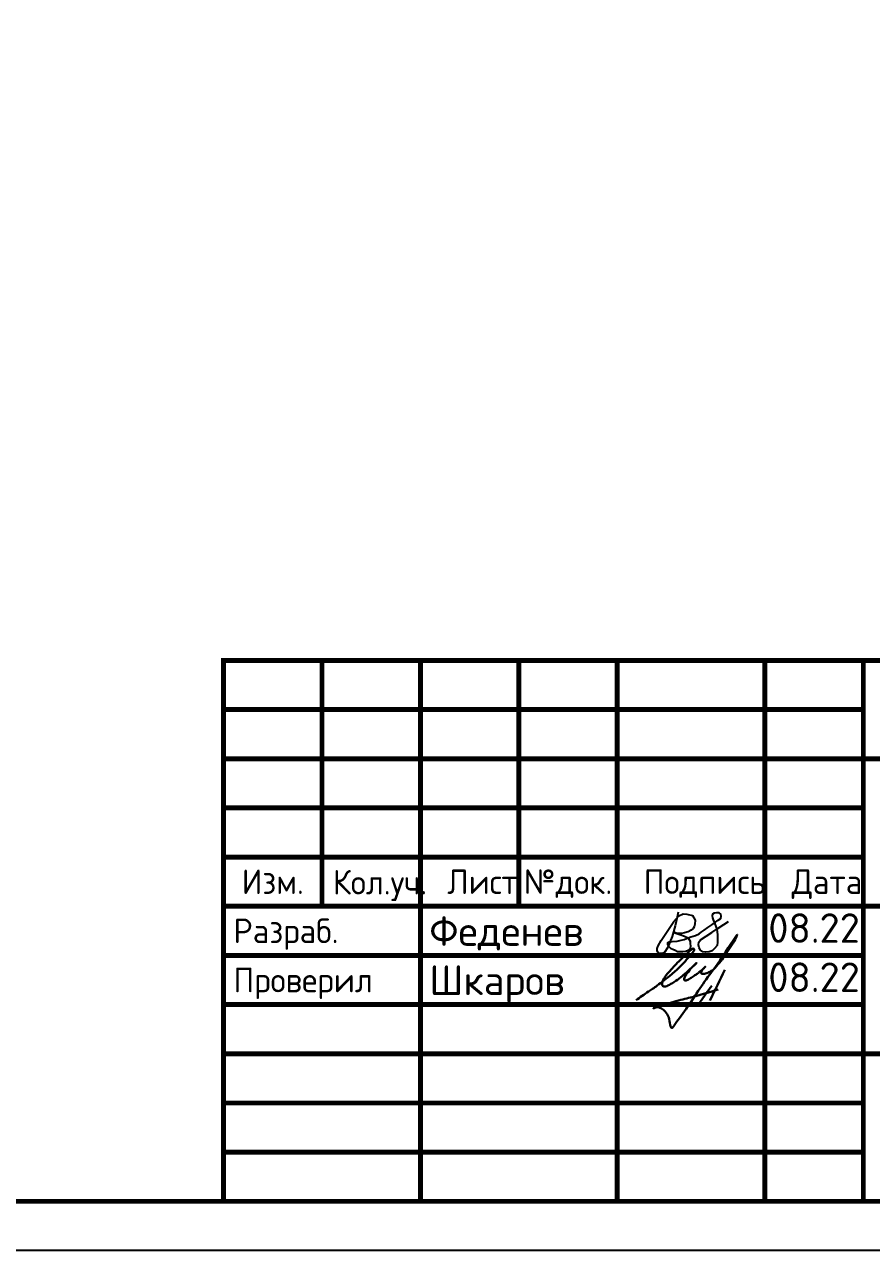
# Model space of a CAD drawing. Header units: millimetres. Extents: x 1601 to 15402, y -324 to 12625.
# Drawn here: x 7392.1 to 7478.1, y 318.2 to 442.9 of the extents above; entities that cross this region are included whole.
import ezdxf
from ezdxf.enums import TextEntityAlignment as Align

# ---------------------------------------------------------------- set-up
doc = ezdxf.new("R2010")
doc.units = ezdxf.units.MM
doc.layers.add('Размерный', color=4, linetype='Continuous', lineweight=30)
doc.layers.add('рамка', color=7, linetype='Continuous')
doc.styles.add('-ISOCPEUR-', font='isocpeur.TTF')
doc.styles.add('GOST', font='GOST Common.ttf')

# ---------------------------------------------------------------- blocks, each defined once
blk = doc.blocks.new('подпись')
at = {"lineweight": 30}
for points in [[(-0.82, -1.23), (-0.21, -0.8), (0.43, -0.36), (0.86, -0.08), (1.32, 0.25), (2, 0.77), (2.8, 1.4), (3.27, 1.83), (3.84, 2.36), (4.46, 3.07), (5.01, 3.73), (5.08, 3.95), (5.01, 4.03), (4.91, 4), (4.76, 3.88), (4.33, 3.49), (3.4, 2.58), (2.34, 1.43), (1.83, 0.48), (1.87, 0.23), (1.99, 0.16), (2.17, 0.16), (2.41, 0.25), (3.02, 0.6), (3.71, 1.09), (4.34, 1.62), (5.32, 2.55), (4.75, 1.98), (4.27, 1.36), (4.08, 1.05), (4.07, 0.85), (4.11, 0.78), (4.25, 0.78), (4.42, 0.84), (4.78, 1.05), (5.16, 1.3), (5.47, 1.51), (5.72, 1.73), (6.05, 1.99), (6.23, 2.18), (5.94, 1.88), (5.8, 1.63), (5.8, 1.5), (5.89, 1.44), (6.13, 1.46), (6.57, 1.6), (6.9, 1.79), (7.5, 2.39), (8.04, 3.08), (8.61, 3.92), (9.15, 4.76), (9.43, 5.33), (8, 3.26), (6.29, 0.88), (3.58, -3.07), (3.05, -3.8), (2.85, -4.05), (2.49, -2.98), (2.12, -2.39), (1.3, -1.96), (1.02, -2.03), (2.91, -1.44), (4.7, -0.96), (7.51, -0.15)], [(8.19, 1.85), (6.68, -1.27)], [(6.86, 0.23), (5.67, -1.43)]]:
    blk.add_spline(points, degree=3, dxfattribs=at)
blk = doc.blocks.new('Подпись Леха')
at = {"layer": 'рамка'}
blk.add_blockref('подпись', (2.7, 0.11), dxfattribs=at)

msp = doc.modelspace()

# ---------------------------------------------------------------- linework, layer by layer
msp.add_line((15402.2532, 318.2356), (5591.2496, 318.2356))
msp.add_lwpolyline([(7182.3177, 615.2356), (7602.3177, 615.2356), (7602.3177, 318.2356), (7182.3177, 318.2356)], close=True)
at = {"const_width": 0.5}
msp.add_lwpolyline([(7202.3177, 610.2356), (7597.3177, 610.2356), (7597.3177, 323.2356), (7202.3177, 323.2356)], close=True, dxfattribs=at)
for points in [[(7412.3177, 323.2356), (7412.3177, 378.2356), (7597.3177, 378.2356)], [(7422.3177, 378.2356), (7422.3177, 353.2356)], [(7432.3177, 378.2356), (7432.3177, 323.2356)], [(7442.3177, 378.2356), (7442.3177, 353.2356)], [(7452.3177, 378.2356), (7452.3177, 323.2356)], [(7467.3177, 378.2356), (7467.3177, 323.2356)], [(7477.3177, 378.2356), (7477.3177, 323.2356)], [(7412.3177, 373.2356), (7477.3177, 373.2356)], [(7412.3177, 368.2356), (7477.3177, 368.2356)], [(7477.3177, 368.2356), (7597.3177, 368.2356)], [(7412.3177, 363.2356), (7477.3177, 363.2356)], [(7412.3177, 358.2356), (7477.3177, 358.2356)], [(7412.3177, 353.2356), (7597.3177, 353.2356)], [(7412.3177, 348.2356), (7477.3177, 348.2356)], [(7412.3177, 343.2356), (7477.3177, 343.2356)], [(7412.3177, 338.2356), (7477.3177, 338.2356)], [(7477.3177, 338.2356), (7597.3177, 338.2356)], [(7412.3177, 333.2356), (7477.3177, 333.2356)], [(7412.3177, 328.2356), (7477.3177, 328.2356)]]:
    msp.add_lwpolyline(points, dxfattribs=at)
msp.add_lwpolyline([(7458.5112, 352.6368), (7458.411, 352.1152), (7458.2024, 351.2581), (7457.8856, 350.177), (7457.4216, 349.0165), (7457.1028, 348.5456), (7456.9093, 348.4464), (7456.7155, 348.4222), (7456.5267, 348.4464), (7456.4298, 348.5577), (7456.3813, 348.7417), (7456.3862, 348.9498), (7456.483, 349.2112), (7456.7864, 349.7708), (7458.0603, 351.6851), (7458.5568, 352.2589), (7459.0067, 352.4527), (7459.3869, 352.445), (7459.9531, 352.2821), (7460.2169, 351.8092), (7460.1936, 351.4215), (7460.1363, 351.1585), (7460.0199, 350.9742), (7459.8161, 350.7899), (7459.5054, 350.6347), (7459.1463, 350.5328), (7458.8356, 350.4746), (7458.5687, 350.4843), (7458.3114, 350.4936), (7458.0737, 350.6056), (7458.0161, 350.6224), (7458.272, 350.5122), (7458.479, 350.4231), (7458.6707, 350.355), (7458.9908, 350.2636), (7459.2164, 350.1569), (7459.4261, 350.0578), (7459.564, 349.9619), (7459.7155, 349.6914), (7459.7389, 349.4414), (7459.7622, 349.1937), (7459.7076, 348.9495), (7459.5123, 348.7308), (7459.2701, 348.6215), (7458.9732, 348.5902), (7458.684, 348.6059), (7458.4404, 348.6191), (7458.2153, 348.723), (7457.977, 348.833), (7457.7937, 348.9177), (7457.684, 349.0197), (7457.5454, 349.1487), (7457.4613, 349.3597), (7457.4662, 349.5503), (7457.5786, 349.6138), (7457.911, 349.648), (7458.4114, 349.6995), (7458.8203, 349.7848), (7459.1133, 349.8459), (7459.3629, 349.9558), (7459.798, 350.1121), (7460.2722, 350.2733), (7460.6339, 350.4444), (7460.8346, 350.5864), (7461.1328, 350.7975), (7461.5315, 351.0797), (7461.9149, 351.3512), (7462.2124, 351.5617), (7462.5769, 351.8197), (7462.8312, 351.9997), (7462.8839, 352.2437), (7462.8291, 352.4469), (7462.6571, 352.5564), (7462.4068, 352.572), (7462.1564, 352.5407), (7462.0049, 352.4477), (7461.9511, 352.2667), (7461.9805, 352.0662), (7462.0539, 351.8461), (7462.23, 351.4499), (7462.4209, 350.9022), (7462.4698, 350.6381), (7462.4845, 350.3202), (7462.5011, 349.5834), (7462.4541, 349.2465), (7462.2112, 348.9254), (7461.9682, 348.7139), (7461.6547, 348.6199), (7461.3098, 348.5729), (7461.0042, 348.612), (7460.769, 348.7609), (7460.6436, 349.0194), (7460.5731, 349.317), (7460.6123, 349.599), (7460.7769, 349.8184), (7461.9211, 350.5547), (7462.3522, 350.8602), (7463.1595, 351.385), (7463.6335, 351.6932)])

# ---------------------------------------------------------------- block references
msp.add_blockref('Подпись Леха', (7452.3513, 344.8119))

# ---------------------------------------------------------------- texts
at = {"style": 'GOST'}
for s, p in [('Изм.', (7417.3177, 355.7356)), ('Кол.уч.', (7428.2074, 355.6863)), ('Лист', (7438.622, 355.7356)), ('№док.', (7447.3177, 355.7356)), ('Подпись', (7461.1989, 355.7356)), ('Дата', (7473.6259, 355.7356))]:
    msp.add_text(s, height=2.5, dxfattribs=at).set_placement(p, align=Align.MIDDLE_CENTER)
for s, p in [('Разраб.', (7413.3177, 350.7356)), ('Проверил', (7413.3177, 345.7356))]:
    msp.add_text(s, height=2.5, dxfattribs=at).set_placement(p, align=Align.MIDDLE_LEFT)
at = {"layer": 'Размерный', "color": 0, "style": '-ISOCPEUR-'}
for s, p in [('Феденев', (7433.2227, 349.2129)), ('08.22', (7467.6623, 349.5205)), ('Шкаров', (7433.2227, 344.2129)), ('08.22', (7467.6623, 344.5205))]:
    msp.add_text(s, height=3, dxfattribs=at).set_placement(p)

doc.saveas('drawing.dxf')
